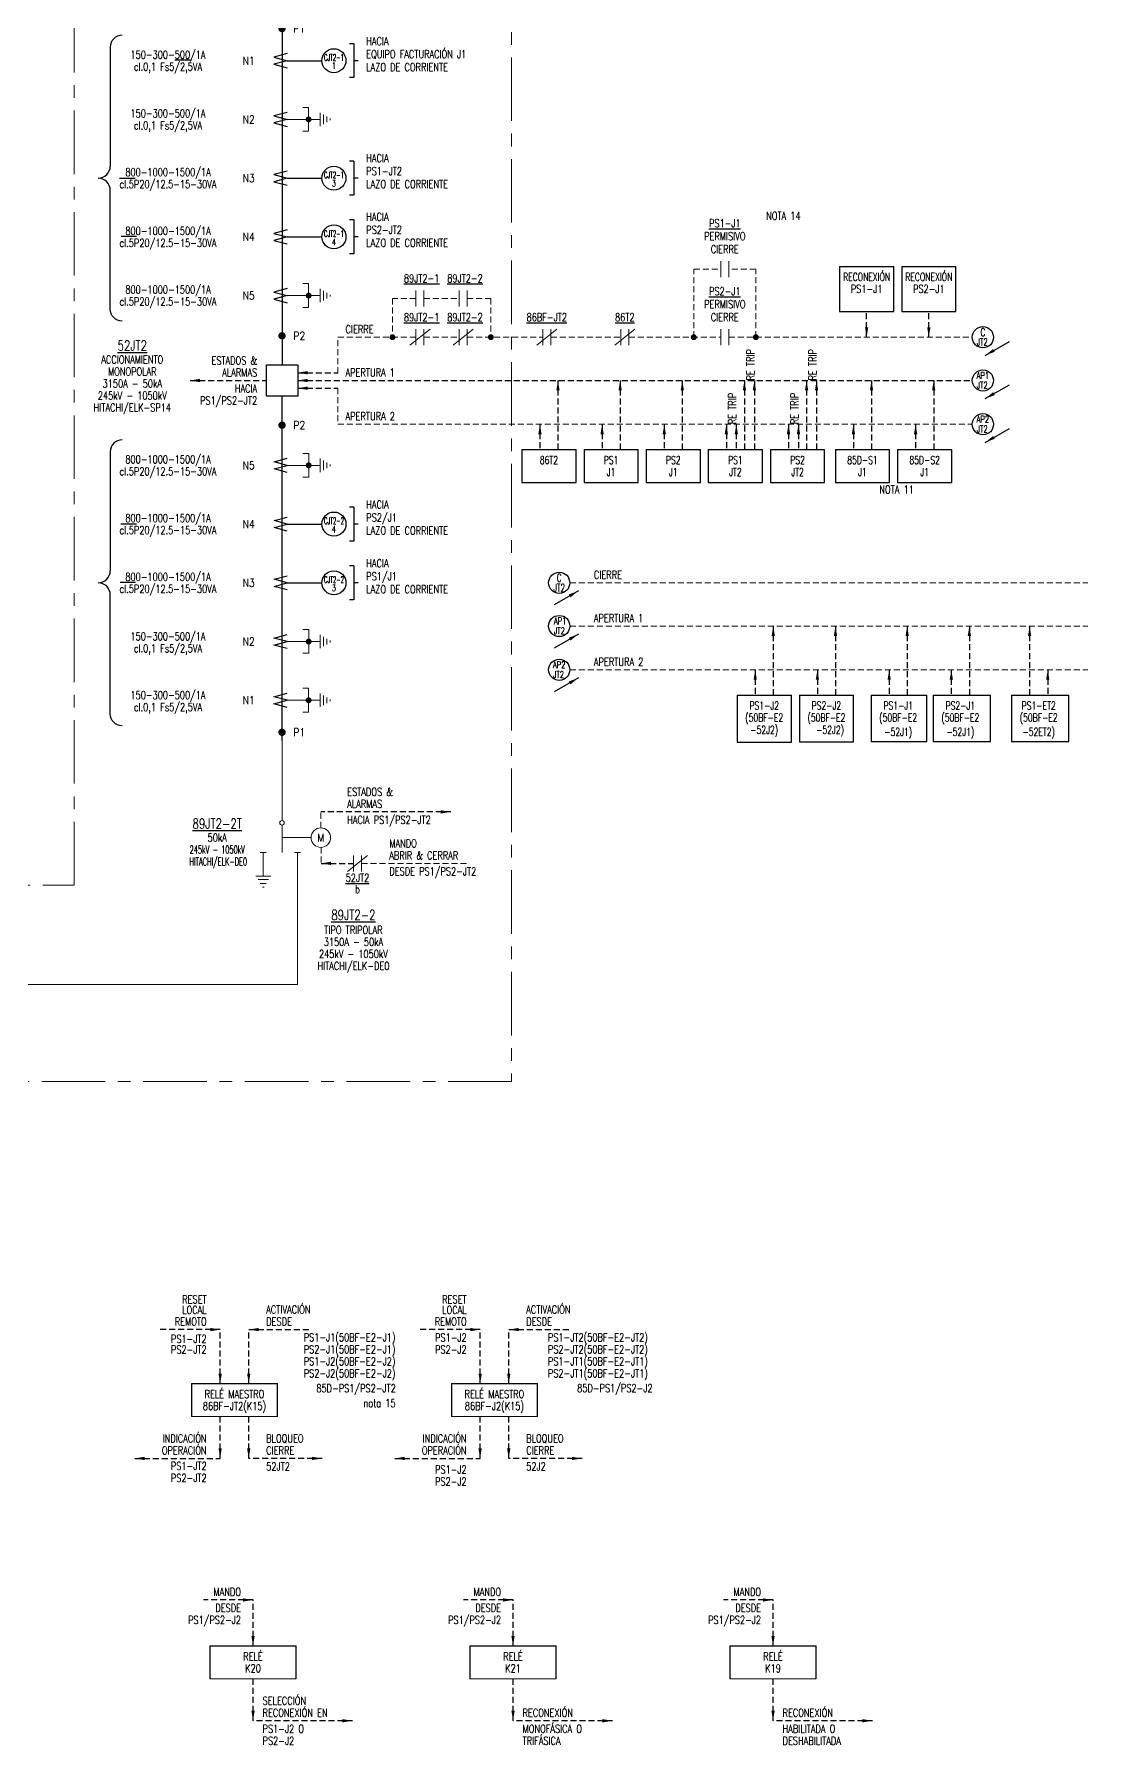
# Model space of a CAD drawing. Header units: millimetres. Extents: x 230619 to 232110, y 95653 to 96751.
# Drawn here: x 231558.4 to 231821.8, y 96027.9 to 96455.5 of the extents above; entities that cross this region are included whole.
import ezdxf
from ezdxf.enums import TextEntityAlignment as Align

# ---------------------------------------------------------------- set-up
doc = ezdxf.new("R2010")
doc.units = ezdxf.units.MM
doc.linetypes.add('CENTER', pattern=[50.8, 31.75, -6.35, 6.35, -6.35])
doc.linetypes.add('DASHED', pattern=[0.75, 0.5, -0.25])
for name, color, linetype in [('02TEXTOS', 2, 'Continuous'), ('2', 2, 'Continuous'), ('4', 4, 'Continuous'), ('ADICION D6 y D7', 7, 'Continuous')]:
    doc.layers.add(name, color=color, linetype=linetype)
for name, color, linetype, lineweight in [('BARRAS', 3, 'Continuous', 30), ('E-DIAG-1', 3, 'Continuous', 20), ('EL-Nivel-220kV', 30, 'Continuous', 20), ('EL-Simbolos', 6, 'Continuous', 20), ('Instalaciones 220 kV', 3, 'Continuous', 20), ('Símbolos', 6, 'Continuous', 20)]:
    doc.layers.add(name, color=color, linetype=linetype, lineweight=lineweight)
doc.styles.add('COLBUN2', font='romans.shx', dxfattribs={"width": 0.85})
doc.styles.add('ROMANS', font='romans', dxfattribs={"width": 0.85})
doc.styles.get("Standard").update_dxf_attribs({"font": 'arial.ttf'})
doc.styles.add('TRANSELEC', font='romans.shx', dxfattribs={"width": 0.85})
doc.dimstyles.new('ISO-25', dxfattribs={"dimtxt": 2.5, "dimasz": 2.5, "dimexe": 1.25, "dimexo": 0.625, "dimtad": 1, "dimtxsty": 'Standard', "dimcen": 2.5, "dimadec": 0, "dimazin": 0, "dimtfac": 1, "dimtmove": 0, "dimatfit": 3, "dimfxl": 1, "dimarcsym": 0})

# ---------------------------------------------------------------- blocks, each defined once
blk = doc.blocks.new('52TM')
at = {"layer": 'EL-Nivel-220kV', "linetype": 'ByBlock', "lineweight": -2, "ltscale": 10}
for p, q in [((-0.01, 85.02), (0, -1.1)), ((-0.01, -95.02), (0, -8.9))]:
    blk.add_line(p, q, dxfattribs=at)
at = {"layer": 'EL-Simbolos', "linetype": 'ByBlock', "lineweight": -2, "ltscale": 10}
blk.add_lwpolyline([(-3.9, -8.9), (-3.9, -1.1), (0, -1.1), (3.9, -1.1), (3.9, -8.9)], close=True, dxfattribs=at)
at = {"layer": 'Símbolos', "linetype": 'ByBlock', "lineweight": -2, "ltscale": 10}
for p, q in [((1.28, 76.72), (-2.02, 75.83)), ((-2.02, 75.83), (1.28, 74.95)), ((1.28, 74.95), (-2.02, 74.07)), ((-2.02, 74.07), (1.28, 73.18)), ((1.28, 62.03), (-2.02, 61.15)), ((-2.02, 61.15), (1.28, 60.27)), ((1.28, 60.27), (-2.02, 59.38)), ((-2.02, 59.38), (1.28, 58.5)), ((1.28, 47.35), (-2.02, 46.46)), ((-2.02, 46.46), (1.28, 45.58)), ((1.28, 45.58), (-2.02, 44.7)), ((-2.02, 44.7), (1.28, 43.82)), ((1.28, 32.66), (-2.02, 31.78)), ((-2.02, 31.78), (1.28, 30.9)), ((1.28, 30.9), (-2.02, 30.01)), ((-2.02, 30.01), (1.28, 29.13)), ((1.28, 17.98), (-2.02, 17.1)), ((-2.02, 17.1), (1.28, 16.21)), ((1.28, 16.21), (-2.02, 15.33)), ((-2.02, 15.33), (1.28, 14.45)), ((-2.01, -25.33), (1.29, -24.45)), ((1.29, -26.21), (-2.01, -25.33)), ((-2.01, -27.1), (1.29, -26.21)), ((1.29, -27.98), (-2.01, -27.1)), ((-2.01, -40.01), (1.29, -39.13)), ((1.29, -40.9), (-2.01, -40.01)), ((-2.01, -41.78), (1.29, -40.9)), ((1.29, -42.66), (-2.01, -41.78)), ((-2.01, -54.7), (1.29, -53.81)), ((1.29, -55.58), (-2.01, -54.7)), ((-2.01, -56.46), (1.29, -55.58)), ((1.29, -57.35), (-2.01, -56.46)), ((-2.02, -69.38), (1.28, -68.5)), ((1.28, -70.27), (-2.02, -69.38)), ((-2.02, -71.15), (1.28, -70.27)), ((1.28, -72.03), (-2.02, -71.15)), ((-2.02, -84.07), (1.28, -83.18)), ((1.28, -84.95), (-2.02, -84.07)), ((-2.02, -85.83), (1.28, -84.95)), ((1.28, -86.72), (-2.02, -85.83))]:
    blk.add_line(p, q, dxfattribs=at)
at = {"layer": 'Símbolos', "const_width": 0.94}
for points in [[(-0.46, 82.99, 1), (0.44, 82.99, 1)], [(-0.46, 6.17, 1), (0.44, 6.17, 1)], [(-0.46, -16.17, 1), (0.44, -16.17, 1)], [(-0.46, -92.95, 1), (0.44, -92.95, 1)]]:
    blk.add_lwpolyline(points, format="xyb", close=True, dxfattribs=at)
at = {"layer": '02TEXTOS', "style": 'ROMANS', "width": 0.85}
for s, p in [('P1', (4.31, 82.99)), ('P2', (4.32, 6.17)), ('P2', (4.32, -16.17)), ('P1', (4.31, -92.95))]:
    blk.add_text(s, height=2, dxfattribs=at).set_placement(p, align=Align.MIDDLE_CENTER)
blk = doc.blocks.new('TIERRA')
at = {"layer": 'EL-Simbolos', "color": 6}
for p, q in [((-10.72, -0.22), (-10.72, 0.22)), ((-9.88, -0.7), (-9.88, 0.7)), ((-9.05, -1.19), (-9.05, 1.19)), ((-8.21, 0), (-8.21, 1.67)), ((-8.21, 0), (-8.21, -1.67)), ((-5.58, 0), (-8.21, 0)), ((-5.36, 2.93), (-3.89, 2.93)), ((-5.36, 0.22), (-5.36, 2.93)), ((-5.14, 0), (0, 0)), ((-5.36, -3), (-5.36, -0.22)), ((-5.36, -3), (-3.89, -3))]:
    blk.add_line(p, q, dxfattribs=at)
at = {"layer": 'EL-Simbolos', "color": 6, "const_width": 0.752}
blk.add_lwpolyline([(-5.72, 0, -1), (-5, 0, -1)], format="xyb", close=True, dxfattribs=at)
blk = doc.blocks.new('*U37')
at = {"color": 0, "linetype": 'ByBlock', "ltscale": 5}
for points in [[(0, 8.65), (0, 15.5)], [(-3.95, 8.65), (-5.44, 8.65)], [(-4.7, 8.65), (-4.7, 7.15)], [(-4.7, 4.59), (-4.7, 7.15), (-4.7, 8.65)], [(0, 12.38), (7.26, 12.38)], [(4.59, 8.65), (3.1, 8.65)], [(-4.7, 7.15), (-4.7, 2.77)], [(-4.7, 2.77), (-6.51, 2.77)], [(-3.42, 1.92), (-5.98, 1.92)], [(-3.95, 0.96), (-5.44, 0.96)], [(-4.48, 0), (-4.91, 0)], [(-4.7, 2.77), (-2.78, 2.77)]]:
    blk.add_lwpolyline(points, dxfattribs=at)
for centre, radius in [((0, 16.08), 0.574), ((9.7, 12.38), 2.44)]:
    blk.add_circle(centre, radius, dxfattribs=at)
at = {"layer": '02TEXTOS', "lineweight": 60, "style": 'COLBUN2', "width": 0.85}
blk.add_text('M', height=1.95, dxfattribs=at).set_placement((9.7, 12.38), align=Align.MIDDLE_CENTER)

msp = doc.modelspace()

# ---------------------------------------------------------------- linework, layer by layer
at = {"layer": '02TEXTOS'}
for points in [[(231580.41, 96455.3, 0.414214), (231577.41, 96452.3), (231577.41, 96422.55)], [(231580.41, 96383.81, -0.414214), (231577.41, 96386.81), (231577.41, 96416.55)], [(231580.41, 96354.14, 0.414214), (231577.41, 96351.14), (231577.41, 96321.39)], [(231580.41, 96282.64, -0.414214), (231577.41, 96285.64), (231577.41, 96315.39)]]:
    msp.add_lwpolyline(points, format="xyb", dxfattribs=at)
for centre, radius in [((231633.32, 96448.92), 3), ((231633.32, 96419.55), 3), ((231633.33, 96404.87), 3), ((231795.55, 96379.79), 2.65), ((231795.55, 96368.97), 2.65), ((231795.55, 96358.04), 2.65), ((231795.55, 96358.04), 2.65), ((231633.33, 96333.08), 3), ((231633.33, 96318.39), 3), ((231689.64, 96318.39), 2.65), ((231689.64, 96307.58), 2.65), ((231689.64, 96296.64), 2.65)]:
    msp.add_circle(centre, radius, dxfattribs=at)
for centre, start, end in [((231574.41, 96422.55), 270, 0), ((231574.41, 96416.55), 0, 90), ((231574.41, 96321.39), 270, 0), ((231574.41, 96315.39), 0, 90)]:
    msp.add_arc(centre, 3, start, end, dxfattribs=at)
at = {"layer": '2'}
for p, q in [((231638.32, 96453.16), (231637.24, 96453.16)), ((231638.32, 96453.16), (231638.32, 96444.69)), ((231639.4, 96448.92), (231638.32, 96448.92)), ((231638.32, 96444.69), (231637.24, 96444.69)), ((231638.32, 96423.79), (231637.24, 96423.79)), ((231638.32, 96423.79), (231638.32, 96415.32)), ((231639.4, 96419.55), (231638.32, 96419.55)), ((231638.32, 96415.32), (231637.24, 96415.32)), ((231638.33, 96409.1), (231637.25, 96409.1)), ((231638.33, 96409.1), (231638.33, 96400.64)), ((231639.41, 96404.87), (231638.33, 96404.87)), ((231638.33, 96400.64), (231637.25, 96400.64)), ((231638.33, 96337.31), (231637.25, 96337.31)), ((231638.33, 96337.31), (231638.33, 96328.84)), ((231639.41, 96333.08), (231638.33, 96333.08)), ((231638.33, 96328.84), (231637.25, 96328.84)), ((231638.33, 96322.63), (231637.25, 96322.63)), ((231638.33, 96322.63), (231638.33, 96314.16)), ((231639.41, 96318.39), (231638.33, 96318.39)), ((231638.33, 96314.16), (231637.25, 96314.16))]:
    msp.add_line(p, q, dxfattribs=at)
at = {"layer": 'ADICION D6 y D7'}
for p, q in [((231593.56, 96449.11), (231597.44, 96449.11)), ((231579.74, 96419.52), (231583.63, 96419.52)), ((231580.12, 96405.07), (231584, 96405.07)), ((231580.05, 96333.11), (231583.94, 96333.11)), ((231579.86, 96318.53), (231583.74, 96318.53))]:
    msp.add_line(p, q, dxfattribs=at)
at = {"layer": 'BARRAS'}
for points in [[(231621.64, 96448.92), (231630.32, 96448.92)], [(231621.64, 96419.55), (231630.32, 96419.55)], [(231621.64, 96404.87), (231630.32, 96404.87)], [(231621.65, 96333.08), (231630.33, 96333.08)], [(231621.65, 96318.39), (231630.33, 96318.39)]]:
    msp.add_lwpolyline(points, dxfattribs=at)
at = {"layer": 'E-DIAG-1', "linetype": 'DASHED', "ltscale": 3}
msp.add_line((231655.83, 96389.51), (231664.67, 96389.51), dxfattribs=at)
at = {"layer": 'E-DIAG-1', "ltscale": 3}
for p, q in [((231652.33, 96377.79), (231657.34, 96381.79)), ((231663.17, 96377.79), (231668.17, 96381.79)), ((231684.02, 96377.79), (231689.03, 96381.79)), ((231703.53, 96377.79), (231708.53, 96381.79))]:
    msp.add_line(p, q, dxfattribs=at)
at = {"layer": 'E-DIAG-1', "linetype": 'Continuous', "ltscale": 3}
msp.add_line((231636.71, 96246.25), (231641.72, 96250.25), dxfattribs=at)
at = {"layer": 'E-DIAG-1', "linetype": 'DASHED', "ltscale": 3}
for points in [[(231723.27, 96379.79), (231723.27, 96396.79), (231730.03, 96396.79)], [(231738.79, 96379.79), (231738.79, 96396.79), (231732.03, 96396.79)], [(231653.83, 96389.51), (231647.95, 96389.51), (231647.95, 96379.79)], [(231666.67, 96389.51), (231672.55, 96389.51), (231672.55, 96379.79)], [(231634.3, 96370.79), (231634.3, 96379.79), (231653.83, 96379.79)], [(231655.83, 96379.79), (231664.67, 96379.79)], [(231666.67, 96379.79), (231685.53, 96379.79)], [(231687.53, 96379.79), (231705.03, 96379.79)], [(231707.03, 96379.79), (231730.03, 96379.79)], [(231732.03, 96379.79), (231792.9, 96379.79)], [(231634.3, 96367.04), (231634.3, 96358.04), (231792.9, 96358.04)], [(231692.3, 96318.39), (231821.77, 96318.39)], [(231692.3, 96307.58), (231821.77, 96307.58)], [(231692.3, 96296.64), (231821.77, 96296.64)], [(231630.05, 96257.12), (231630.05, 96261.12)], [(231630.11, 96252.25), (231630.11, 96248.25)], [(231640.21, 96248.25), (231667.05, 96248.25)]]:
    msp.add_lwpolyline(points, dxfattribs=at)
at = {"layer": 'E-DIAG-1', "ltscale": 3}
for points in [[(231730.03, 96398.79), (231730.03, 96394.79)], [(231732.03, 96398.79), (231732.03, 96394.79)], [(231653.83, 96391.51), (231653.83, 96387.51)], [(231655.83, 96391.51), (231655.83, 96387.51)], [(231664.67, 96391.51), (231664.67, 96387.51)], [(231666.67, 96391.51), (231666.67, 96387.51)], [(231653.83, 96381.79), (231653.83, 96377.79)], [(231655.83, 96381.79), (231655.83, 96377.79)], [(231664.67, 96381.79), (231664.67, 96377.79)], [(231666.67, 96381.79), (231666.67, 96377.79)], [(231685.53, 96381.79), (231685.53, 96377.79)], [(231687.53, 96381.79), (231687.53, 96377.79)], [(231705.03, 96381.79), (231705.03, 96377.79)], [(231707.03, 96381.79), (231707.03, 96377.79)], [(231730.03, 96381.79), (231730.03, 96377.79)], [(231732.03, 96381.79), (231732.03, 96377.79)]]:
    msp.add_lwpolyline(points, dxfattribs=at)
at = {"layer": 'E-DIAG-1', "linetype": 'Continuous', "ltscale": 3}
for points in [[(231638.21, 96250.25), (231638.21, 96246.25)], [(231640.21, 96250.25), (231640.21, 96246.25)]]:
    msp.add_lwpolyline(points, dxfattribs=at)
at = {"layer": 'EL-Nivel-220kV'}
for points in [[(231620.35, 96258.95), (231620.35, 96278.95)], [(231624.19, 96250.95), (231624.19, 96217.95), (231329.19, 96217.95), (231329.19, 96250.95)]]:
    msp.add_lwpolyline(points, dxfattribs=at)
at = {"layer": 'EL-Simbolos', "color": 6, "const_width": 0.752}
for points in [[(231648.31, 96379.79, -1), (231647.59, 96379.79, -1)], [(231672.91, 96379.79, -1), (231672.19, 96379.79, -1)], [(231723.63, 96379.79, -1), (231722.91, 96379.79, -1)], [(231739.15, 96379.79, -1), (231738.43, 96379.79, -1)]]:
    msp.add_lwpolyline(points, format="xyb", close=True, dxfattribs=at)
at = {"layer": 'Instalaciones 220 kV', "linetype": 'CENTER', "ltscale": 0.5}
for points in [[(231251.61, 96651.96), (231251.61, 96544.27), (231382.75, 96544.27), (231382.75, 96242.78), (231568.43, 96242.78), (231568.43, 96544.27), (231708.53, 96544.27)], [(231708.53, 96500.53), (231677.75, 96500.53), (231677.75, 96193.68), (231541.61, 96193.68), (231541.61, 96085.99)]]:
    msp.add_lwpolyline(points, dxfattribs=at)
at = {"layer": 'Símbolos'}
for p, q in [((231619.23, 96110), (231597.69, 96110)), ((231684.22, 96110), (231662.68, 96110)), ((231623.88, 96044.41), (231602.33, 96044.41)), ((231688.87, 96044.41), (231667.33, 96044.41)), ((231753.86, 96044.41), (231732.32, 96044.41))]:
    msp.add_line(p, q, dxfattribs=at)
at = {"layer": 'Símbolos', "lineweight": -3}
for points in [[(231759.72, 96397.45), (231759.72, 96386.26), (231773.26, 96386.26), (231773.26, 96397.45)], [(231759.72, 96397.45), (231773.26, 96397.45)], [(231775.26, 96397.45), (231775.26, 96386.26), (231788.8, 96386.26), (231788.8, 96397.45)], [(231775.26, 96397.45), (231788.8, 96397.45)], [(231759.72, 96386.26), (231773.26, 96386.26)], [(231775.26, 96386.26), (231788.8, 96386.26)], [(231680.3, 96351.68), (231680.3, 96343.49), (231693.84, 96343.49), (231693.84, 96351.68)], [(231680.3, 96351.68), (231693.84, 96351.68)], [(231695.84, 96351.68), (231695.84, 96343.49), (231709.38, 96343.49), (231709.38, 96351.68)], [(231695.84, 96351.68), (231709.38, 96351.68)], [(231711.38, 96351.68), (231711.38, 96343.49), (231724.93, 96343.49), (231724.93, 96351.68)], [(231711.38, 96351.68), (231724.93, 96351.68)], [(231726.91, 96351.68), (231726.91, 96343.49), (231740.45, 96343.49), (231740.45, 96351.68)], [(231726.91, 96351.68), (231740.45, 96351.68)], [(231742.45, 96351.68), (231742.45, 96343.49), (231755.99, 96343.49), (231755.99, 96351.68)], [(231742.45, 96351.68), (231755.99, 96351.68)], [(231758.68, 96351.68), (231758.68, 96343.49), (231772.22, 96343.49), (231772.22, 96351.68)], [(231758.68, 96351.68), (231772.22, 96351.68)], [(231774.22, 96351.68), (231774.22, 96343.49), (231787.76, 96343.49), (231787.76, 96351.68)], [(231774.22, 96351.68), (231787.76, 96351.68)], [(231734.13, 96290.29), (231747.67, 96290.29)], [(231734.13, 96290.29), (231734.13, 96278.57), (231747.67, 96278.57), (231747.67, 96290.29)], [(231749.67, 96290.29), (231763.21, 96290.29)], [(231749.67, 96290.29), (231749.67, 96278.66), (231763.21, 96278.66), (231763.21, 96290.29)], [(231767.6, 96290.29), (231767.6, 96278.72), (231781.54, 96278.72), (231781.54, 96290.29)], [(231767.6, 96290.29), (231781.54, 96290.29)], [(231783.15, 96290.29), (231797.46, 96290.29)], [(231783.15, 96290.29), (231783.15, 96278.72), (231797.46, 96278.72), (231797.46, 96290.29)], [(231802.73, 96290.29), (231817.05, 96290.29)], [(231802.73, 96290.29), (231802.73, 96278.72), (231817.05, 96278.72), (231817.05, 96290.29)], [(231597.69, 96118.19), (231597.69, 96110)], [(231597.69, 96118.19), (231619.23, 96118.19)], [(231619.23, 96110), (231619.23, 96118.19)], [(231662.68, 96118.19), (231662.68, 96110)], [(231662.68, 96118.19), (231684.22, 96118.19)], [(231684.22, 96110), (231684.22, 96118.19)], [(231602.33, 96052.6), (231602.33, 96044.41)], [(231602.33, 96052.6), (231623.88, 96052.6)], [(231623.88, 96044.41), (231623.88, 96052.6)], [(231667.33, 96052.6), (231667.33, 96044.41)], [(231667.33, 96052.6), (231688.87, 96052.6)], [(231688.87, 96044.41), (231688.87, 96052.6)], [(231732.32, 96052.6), (231732.32, 96044.41)], [(231732.32, 96052.6), (231753.86, 96052.6)], [(231753.86, 96044.41), (231753.86, 96052.6)]]:
    msp.add_lwpolyline(points, dxfattribs=at)

# ---------------------------------------------------------------- block references
at = {"rotation": 180}
for p in [(231621.64, 96434.24), (231621.64, 96390.19), (231621.65, 96347.76), (231621.65, 96303.71), (231621.64, 96289.02)]:
    msp.add_blockref('TIERRA', p, dxfattribs=at)
at = {"layer": '4', "color": 6}
msp.add_blockref('52TM', (231620.36, 96373.97), dxfattribs=at)
at = {"layer": 'Símbolos'}
msp.add_blockref('*U37', (231620.35, 96242.3), dxfattribs=at)

# ---------------------------------------------------------------- texts
at = {"layer": '02TEXTOS'}
for s, height, style, width, p in [('150-300-500/1A', 2, 'COLBUN2', 0.75, (231591.85, 96450.42)), ('cl.0,1 Fs5/2,5VA', 2, 'COLBUN2', 0.75, (231591.85, 96447.42)), ('N1', 2, 'COLBUN2', 0.85, (231612, 96448.92)), ('CJT2-1', 1.6, 'TRANSELEC', 0.5, (231633.32, 96449.72)), ('1', 1.6, 'TRANSELEC', 0.7, (231633.32, 96447.65)), ('150-300-500/1A', 2, 'COLBUN2', 0.75, (231591.85, 96435.74)), ('cl.0,1 Fs5/2,5VA', 2, 'COLBUN2', 0.75, (231591.85, 96432.74)), ('N2', 2, 'COLBUN2', 0.85, (231612, 96434.24)), ('800-1000-1500/1A', 2, 'COLBUN2', 0.75, (231591.85, 96421.05)), ('CJT2-1', 1.6, 'TRANSELEC', 0.5, (231633.32, 96420.35)), ('cl.5P20/12.5-15-30VA', 2, 'COLBUN2', 0.75, (231591.85, 96418.05)), ('N3', 2, 'COLBUN2', 0.85, (231612, 96419.55)), ('3', 1.6, 'TRANSELEC', 0.7, (231633.32, 96418.28)), ('%%UPS1-J1', 2, 'TRANSELEC', 0.75, (231731.03, 96408.28)), ('cl.5P20/12.5-15-30VA', 2, 'COLBUN2', 0.75, (231591.85, 96403.37)), ('800-1000-1500/1A', 2, 'COLBUN2', 0.75, (231591.85, 96406.37)), ('N4', 2, 'COLBUN2', 0.85, (231612, 96404.87)), ('CJT2-1', 1.6, 'TRANSELEC', 0.5, (231633.33, 96405.67)), ('4', 1.6, 'TRANSELEC', 0.7, (231633.33, 96403.59)), ('PERMISIVO', 2, 'TRANSELEC', 0.75, (231731.03, 96405.04)), ('CIERRE', 2, 'TRANSELEC', 0.75, (231731.03, 96401.79)), ('%%U89JT2-1', 2, 'TRANSELEC', 0.75, (231655.25, 96394.51)), ('%%U89JT2-2', 2, 'TRANSELEC', 0.75, (231666.09, 96394.51)), ('RECONEXIÓN', 2, 'ROMANS', 0.7, (231766.49, 96394.86)), ('RECONEXIÓN', 2, 'ROMANS', 0.7, (231782.03, 96394.86)), ('800-1000-1500/1A', 2, 'COLBUN2', 0.75, (231591.85, 96391.69)), ('N5', 2, 'COLBUN2', 0.85, (231612, 96390.19)), ('%%UPS2-J1', 2, 'TRANSELEC', 0.75, (231731.03, 96391.28)), ('PS1-J1', 2, 'ROMANS', 0.75, (231766.49, 96391.86)), ('PS2-J1', 2, 'ROMANS', 0.75, (231782.03, 96391.86)), ('cl.5P20/12.5-15-30VA', 2, 'COLBUN2', 0.75, (231591.85, 96388.69)), ('PERMISIVO', 2, 'TRANSELEC', 0.75, (231731.03, 96388.04)), ('%%U89JT2-1', 2, 'TRANSELEC', 0.75, (231655.25, 96384.79)), ('%%U89JT2-2', 2, 'TRANSELEC', 0.75, (231666.09, 96384.79)), ('%%U86BF-JT2', 2, 'TRANSELEC', 0.75, (231686.53, 96384.79)), ('%%U86T2', 2, 'TRANSELEC', 0.75, (231706.03, 96384.79)), ('CIERRE', 2, 'TRANSELEC', 0.75, (231731.03, 96384.79)), ('%%U52JT2', 2.5, 'COLBUN2', 0.75, (231582.92, 96377.69)), ('JT2', 1.7, 'ROMANS', 0.65, (231795.38, 96378.6)), ('C', 2, 'ROMANS', 0.65, (231795.55, 96381.04)), ('ACCIONAMIENTO', 2, 'COLBUN2', 0.75, (231582.92, 96374.19)), ('MONOPOLAR', 2, 'COLBUN2', 0.75, (231582.92, 96371.19)), ('AP1', 1.7, 'ROMANS', 0.65, (231795.55, 96370.22)), ('245kV - 1050kV', 2, 'COLBUN2', 0.75, (231582.92, 96365.19)), ('3150A - 50kA', 2, 'COLBUN2', 0.75, (231582.92, 96368.19)), ('JT2', 1.7, 'ROMANS', 0.65, (231795.38, 96367.79)), ('HITACHI/ELK-SP14', 2, 'COLBUN2', 0.75, (231582.92, 96362.19)), ('AP2', 1.7, 'ROMANS', 0.65, (231795.55, 96359.29)), ('JT2', 1.7, 'ROMANS', 0.65, (231795.38, 96356.85)), ('800-1000-1500/1A', 2, 'COLBUN2', 0.75, (231591.85, 96349.26)), ('N5', 2, 'COLBUN2', 0.85, (231612, 96347.76)), ('86T2', 2, 'ROMANS', 0.7, (231687.07, 96349.09)), ('PS1', 2, 'ROMANS', 0.7, (231702.61, 96349.09)), ('PS2', 2, 'ROMANS', 0.7, (231718.16, 96349.09)), ('PS1', 2, 'ROMANS', 0.7, (231733.68, 96349.09)), ('PS2', 2, 'ROMANS', 0.7, (231749.22, 96349.09)), ('85D-S1', 2, 'ROMANS', 0.7, (231765.45, 96349.09)), ('85D-S2', 2, 'ROMANS', 0.7, (231780.99, 96349.09)), ('cl.5P20/12.5-15-30VA', 2, 'COLBUN2', 0.75, (231591.85, 96346.26)), ('J1', 2, 'ROMANS', 0.7, (231702.61, 96346.09)), ('J1', 2, 'ROMANS', 0.7, (231718.16, 96346.09)), ('JT2', 2, 'ROMANS', 0.7, (231733.68, 96346.09)), ('JT2', 2, 'ROMANS', 0.7, (231749.22, 96346.09)), ('J1', 2, 'ROMANS', 0.7, (231765.45, 96346.09)), ('J1', 2, 'ROMANS', 0.7, (231780.99, 96346.09)), ('800-1000-1500/1A', 2, 'COLBUN2', 0.75, (231591.85, 96334.58)), ('cl.5P20/12.5-15-30VA', 2, 'COLBUN2', 0.75, (231591.85, 96331.58)), ('N4', 2, 'COLBUN2', 0.85, (231612, 96333.08)), ('CJT2-2', 1.6, 'TRANSELEC', 0.5, (231633.33, 96333.88)), ('4', 1.6, 'TRANSELEC', 0.7, (231633.33, 96331.8)), ('cl.5P20/12.5-15-30VA', 2, 'COLBUN2', 0.75, (231591.85, 96316.89)), ('800-1000-1500/1A', 2, 'COLBUN2', 0.75, (231591.85, 96319.89)), ('N3', 2, 'COLBUN2', 0.85, (231612, 96318.39)), ('CJT2-2', 1.6, 'TRANSELEC', 0.5, (231633.33, 96319.19)), ('C', 2, 'ROMANS', 0.65, (231689.64, 96319.64)), ('3', 1.6, 'TRANSELEC', 0.7, (231633.33, 96317.12)), ('JT2', 2, 'ROMANS', 0.65, (231689.64, 96317.14)), ('AP1', 1.7, 'ROMANS', 0.65, (231689.86, 96308.83)), ('150-300-500/1A', 2, 'COLBUN2', 0.75, (231591.85, 96305.01)), ('JT2', 1.7, 'ROMANS', 0.65, (231689.69, 96306.4)), ('cl.0,1 Fs5/2,5VA', 2, 'COLBUN2', 0.75, (231591.85, 96302.01)), ('N2', 2, 'COLBUN2', 0.85, (231612.01, 96303.71)), ('AP2', 1.7, 'ROMANS', 0.65, (231689.64, 96297.89)), ('JT2', 1.7, 'ROMANS', 0.65, (231689.47, 96295.46)), ('150-300-500/1A', 2, 'COLBUN2', 0.75, (231591.85, 96290.33)), ('cl.0,1 Fs5/2,5VA', 2, 'COLBUN2', 0.75, (231591.85, 96287.33)), ('N1', 2, 'COLBUN2', 0.85, (231612.01, 96289.02)), ('PS1-J2', 2, 'ROMANS', 0.7, (231740.9, 96287.69)), ('PS2-J2', 2, 'ROMANS', 0.7, (231756.44, 96287.69)), ('PS1-J1', 2, 'ROMANS', 0.7, (231774.38, 96287.69)), ('PS2-J1', 2, 'ROMANS', 0.7, (231789.92, 96287.69)), ('PS1-ET2', 2, 'ROMANS', 0.7, (231809.5, 96287.69)), ('(50BF-E2', 2, 'ROMANS', 0.7, (231740.9, 96284.69)), ('(50BF-E2', 2, 'ROMANS', 0.7, (231756.44, 96284.69)), ('(50BF-E2', 2, 'ROMANS', 0.7, (231774.38, 96284.69)), ('(50BF-E2', 2, 'ROMANS', 0.7, (231789.92, 96284.69)), ('(50BF-E2', 2, 'ROMANS', 0.7, (231809.5, 96284.69)), ('-52J2)', 2, 'ROMANS', 0.7, (231740.9, 96281.64)), ('-52J2)', 2, 'ROMANS', 0.7, (231757.35, 96281.64)), ('-52J1)', 2, 'ROMANS', 0.7, (231774.38, 96281.11)), ('-52J1)', 2, 'ROMANS', 0.7, (231789.92, 96281.11)), ('-52ET2)', 2, 'ROMANS', 0.7, (231809.5, 96281.11)), ('%%U89JT2-2T', 2.5, 'COLBUN2', 0.75, (231604.15, 96258.18)), ('50kA', 2, 'COLBUN2', 0.75, (231604.16, 96254.68)), ('245kV - 1050kV', 2, 'TRANSELEC', 0.6, (231604.16, 96251.68)), ('%%U52JT2', 2, 'TRANSELEC', 0.75, (231639.21, 96244.65)), ('b', 2, 'TRANSELEC', 0.75, (231639.21, 96241.77)), ('RELÉ MAESTRO', 2, 'ROMANS', 0.75, (231608.46, 96115.59)), ('RELÉ MAESTRO', 2, 'ROMANS', 0.75, (231673.45, 96115.59)), ('86BF-JT2(K15)', 2, 'ROMANS', 0.75, (231608.46, 96112.59)), ('86BF-J2(K15)', 2, 'ROMANS', 0.75, (231673.45, 96112.59)), ('RELÉ', 2, 'ROMANS', 0.75, (231613.1, 96050)), ('RELÉ', 2, 'ROMANS', 0.75, (231678.1, 96050)), ('RELÉ', 2, 'ROMANS', 0.75, (231743.09, 96050)), ('K20', 2, 'ROMANS', 0.75, (231613.1, 96047)), ('K21', 2, 'ROMANS', 0.75, (231678.1, 96047)), ('K19', 2, 'ROMANS', 0.75, (231743.09, 96047))]:
    msp.add_text(s, height=height, dxfattribs=dict(at, style=style, width=width)).set_placement(p, align=Align.MIDDLE_CENTER)
at = {"layer": '02TEXTOS', "style": 'TRANSELEC', "width": 0.75}
for s, p in [('HACIA', (231641.4, 96453.8)), ('EQUIPO FACTURACIÓN J1', (231641.4, 96450.55)), ('LAZO DE CORRIENTE', (231641.4, 96447.3)), ('HACIA', (231641.41, 96424.56)), ('PS1-JT2', (231641.41, 96421.31)), ('LAZO DE CORRIENTE', (231641.41, 96418.06)), ('HACIA', (231641.41, 96409.88)), ('PS2-JT2', (231641.41, 96406.63)), ('LAZO DE CORRIENTE', (231641.41, 96403.38)), ('CIERRE', (231636.23, 96381.79)), ('APERTURA 1', (231636.23, 96370.97)), ('APERTURA 2', (231636.23, 96360.04)), ('HACIA', (231641.41, 96337.95)), ('PS2/J1', (231641.41, 96334.7)), ('LAZO DE CORRIENTE', (231641.41, 96331.45)), ('HACIA', (231641.41, 96323.27)), ('PS1/J1', (231641.41, 96320.02)), ('CIERRE', (231698.32, 96320.39)), ('LAZO DE CORRIENTE', (231641.41, 96316.77)), ('APERTURA 1', (231698.32, 96309.58)), ('APERTURA 2', (231698.32, 96298.64)), ('ESTADOS &', (231636.64, 96266.12)), ('ALARMAS', (231636.64, 96263.12)), ('HACIA PS1/PS2-JT2', (231636.64, 96259.12)), ('MANDO', (231647.17, 96253.25)), ('ABRIR & CERRAR', (231647.17, 96250.25)), ('DESDE PS1/PS2-JT2', (231647.17, 96246.25)), ('ACTIVACIÓN', (231616.4, 96136.7)), ('DESDE', (231616.4, 96133.7)), ('ACTIVACIÓN', (231681.4, 96136.7)), ('DESDE', (231681.4, 96133.7)), ('BLOQUEO', (231616.4, 96104.49)), ('BLOQUEO', (231681.4, 96104.49)), ('CIERRE', (231616.4, 96101.49)), ('CIERRE', (231681.4, 96101.49)), ('52JT2', (231616.4, 96097.49)), ('52J2', (231681.4, 96097.49)), ('SELECCIÓN', (231615.49, 96038.9)), ('RECONEXIÓN EN', (231615.49, 96035.9)), ('RECONEXIÓN', (231680.48, 96035.9)), ('RECONEXIÓN', (231745.48, 96035.9)), ('PS1-J2 O', (231615.49, 96031.9)), ('MONOFÁSICA O', (231680.48, 96031.9)), ('HABILITADA O', (231745.48, 96031.9)), ('PS2-J2', (231615.49, 96028.9)), ('TRIFÁSICA', (231680.48, 96028.9)), ('DESHABILITADA ', (231745.48, 96028.9))]:
    msp.add_text(s, height=2, dxfattribs=at).set_placement(p, align=Align.MIDDLE_LEFT)
for s, p in [('NOTA 14', (231749.97, 96410.13)), ('ESTADOS &', (231614.14, 96373.97)), ('ALARMAS', (231614.14, 96370.97)), ('PS1/PS2-JT2', (231614.14, 96363.97)), ('HACIA', (231614.14, 96366.97)), ('NOTA 11', (231778.28, 96341.71)), ('RESET', (231601.51, 96139.26)), ('RESET', (231666.5, 96139.26)), ('REMOTO', (231601.51, 96133.7)), ('LOCAL', (231601.51, 96136.6)), ('REMOTO', (231666.5, 96133.7)), ('LOCAL', (231666.5, 96136.6)), ('PS1-JT2', (231601.51, 96129.36)), ('PS1-J1(50BF-E2-J1)', (231648.72, 96129.76)), ('PS1-J2', (231666.5, 96129.7)), ('PS1-JT2(50BF-E2-JT2)', (231711.82, 96129.76)), ('PS2-JT2', (231601.51, 96126.7)), ('PS2-J1(50BF-E2-J1)', (231648.72, 96126.76)), ('PS2-J2', (231666.5, 96126.7)), ('PS2-JT2(50BF-E2-JT2)', (231711.82, 96126.76)), ('PS1-J2(50BF-E2-J2)', (231648.72, 96123.76)), ('PS2-J2(50BF-E2-J2)', (231648.72, 96120.76)), ('PS1-JT1(50BF-E2-JT1)', (231711.82, 96123.76)), ('PS2-JT1(50BF-E2-JT1)', (231711.82, 96120.76)), ('85D-PS1/PS2-JT2', (231648.79, 96117.02)), ('85D-PS1/PS2-J2', (231712.97, 96117.06)), ('nota 15', (231648.73, 96113.3)), ('INDICACIÓN', (231601.5, 96104.49)), ('INDICACIÓN', (231666.49, 96104.49)), ('OPERACIÓN', (231601.5, 96101.49)), ('OPERACIÓN', (231666.49, 96101.49)), ('PS1-JT2', (231601.5, 96097.6)), ('PS1-J2', (231666.49, 96096.72)), ('PS2-JT2', (231601.5, 96094.6)), ('PS2-J2', (231666.49, 96093.72)), ('MANDO', (231610.1, 96066.11)), ('MANDO', (231675.1, 96066.11)), ('MANDO', (231740.09, 96066.11)), ('DESDE', (231610.1, 96062.11)), ('DESDE', (231675.1, 96062.11)), ('DESDE', (231740.09, 96062.11)), ('PS1/PS2-J2', (231610.1, 96059.11)), ('PS1/PS2-J2', (231675.1, 96059.11)), ('PS1/PS2-J2', (231740.09, 96059.11))]:
    msp.add_text(s, height=2, dxfattribs=at).set_placement(p, align=Align.MIDDLE_RIGHT)
for p in [(231737.43, 96372.9), (231752.97, 96372.9), (231732.91, 96361.96), (231748.45, 96361.96)]:
    msp.add_text('RE TRIP', height=2, rotation=90, dxfattribs=at).set_placement(p, align=Align.MIDDLE_CENTER)
at = {"layer": '02TEXTOS'}
for s, height, style, width, p in [('HITACHI/ELK-DE0', 2, 'TRANSELEC', 0.6, (231604.42, 96247.68)), ('%%U89JT2-2', 2.5, 'COLBUN2', 0.75, (231638.19, 96234.1)), ('TIPO TRIPOLAR', 2, 'COLBUN2', 0.75, (231638.2, 96230.6)), ('3150A - 50kA', 2, 'COLBUN2', 0.75, (231638.2, 96227.6)), ('245kV - 1050kV', 2, 'COLBUN2', 0.75, (231638.2, 96224.6)), ('HITACHI/ELK-DE0', 2, 'COLBUN2', 0.75, (231638.2, 96221.6))]:
    msp.add_text(s, height=height, dxfattribs=dict(at, style=style, width=width)).set_placement(p, align=Align.CENTER)

# ---------------------------------------------------------------- leaders
for points in [[(231796.16, 96375.25), (231802.17, 96378.74)], [(231796.16, 96364.44), (231802.17, 96367.92)], [(231796.16, 96353.5), (231802.17, 96356.99)], [(231694.43, 96316.38), (231688.42, 96312.89)], [(231694.43, 96305.57), (231688.42, 96302.08)], [(231694.43, 96294.63), (231688.42, 96291.14)]]:
    msp.add_leader(points, dimstyle='ISO-25', override={"dimgap": 0.625, "dimtad": 0}, dxfattribs=at)
at = {"layer": 'E-DIAG-1', "linetype": 'DASHED', "ltscale": 3}
for points, override in [([(231766.49, 96379.79), (231766.49, 96386.26)], {"dimtad": 0}), ([(231782.03, 96379.79), (231782.03, 96386.26)], {"dimtad": 0}), ([(231624.26, 96370.91), (231634.3, 96370.91)], {"dimtad": 0}), ([(231597.35, 96368.97), (231616.46, 96368.97)], {"dimscale": 1, "dimgap": 0.625, "dimtad": 0}), ([(231624.26, 96368.97), (231792.9, 96368.97)], {"dimtad": 0}), ([(231624.26, 96367.04), (231634.3, 96367.04)], {"dimtad": 0}), ([(231689.33, 96368.97), (231689.33, 96351.68)], {"dimtad": 0}), ([(231704.87, 96368.97), (231704.87, 96351.68)], {"dimtad": 0}), ([(231720.41, 96368.97), (231720.41, 96351.68)], {"dimtad": 0}), ([(231735.94, 96368.97), (231735.94, 96351.68)], {"dimtad": 0}), ([(231738.43, 96368.97), (231738.43, 96351.68)], {"dimtad": 0}), ([(231751.48, 96368.97), (231751.48, 96351.68)], {"dimtad": 0}), ([(231753.97, 96368.97), (231753.97, 96351.68)], {"dimtad": 0}), ([(231767.71, 96368.97), (231767.71, 96351.68)], {"dimtad": 0}), ([(231783.25, 96368.97), (231783.25, 96351.68)], {"dimtad": 0}), ([(231684.82, 96358.04), (231684.82, 96351.68)], {"dimtad": 0}), ([(231700.36, 96358.04), (231700.36, 96351.68)], {"dimtad": 0}), ([(231715.9, 96358.04), (231715.9, 96351.68)], {"dimtad": 0}), ([(231731.42, 96358.04), (231731.42, 96351.68)], {"dimtad": 0}), ([(231733.91, 96358.04), (231733.91, 96351.68)], {"dimtad": 0}), ([(231746.96, 96358.04), (231746.96, 96351.68)], {"dimtad": 0}), ([(231749.45, 96358.04), (231749.45, 96351.68)], {"dimtad": 0}), ([(231763.19, 96358.04), (231763.19, 96351.68)], {"dimtad": 0}), ([(231778.73, 96358.04), (231778.73, 96351.68)], {"dimtad": 0}), ([(231743.15, 96307.58), (231743.15, 96290.29)], {"dimtad": 0}), ([(231758.7, 96307.58), (231758.7, 96290.29)], {"dimtad": 0}), ([(231776.63, 96307.58), (231776.63, 96290.29)], {"dimtad": 0}), ([(231792.17, 96307.58), (231792.17, 96290.29)], {"dimtad": 0}), ([(231807.24, 96307.58), (231807.24, 96290.29)], {"dimtad": 0}), ([(231738.64, 96296.64), (231738.64, 96290.29)], {"dimtad": 0}), ([(231754.18, 96296.64), (231754.18, 96290.29)], {"dimtad": 0}), ([(231772.12, 96296.64), (231772.12, 96290.29)], {"dimtad": 0}), ([(231787.66, 96296.64), (231787.66, 96290.29)], {"dimtad": 0}), ([(231811.76, 96296.64), (231811.76, 96290.29)], {"dimtad": 0}), ([(231662.52, 96261.12), (231630.05, 96261.12)], {"dimscale": 1, "dimgap": 0.625, "dimtad": 0}), ([(231630.11, 96248.25), (231638.21, 96248.25)], {"dimscale": 1, "dimtad": 0}), ([(231604.89, 96131.7), (231589.51, 96131.7)], {"dimscale": 1, "dimgap": 0.625, "dimtad": 0}), ([(231604.89, 96118.2), (231604.89, 96131.7)], {"dimscale": 1, "dimgap": 0.625, "dimtad": 0}), ([(231612.03, 96118.2), (231612.03, 96131.7)], {"dimscale": 1, "dimgap": 0.625, "dimtad": 0}), ([(231612.03, 96131.7), (231627.4, 96131.7)], {"dimscale": 1, "dimgap": 0.625, "dimtad": 0}), ([(231669.89, 96131.7), (231654.51, 96131.7)], {"dimscale": 1, "dimgap": 0.625, "dimtad": 0}), ([(231669.89, 96118.2), (231669.89, 96131.7)], {"dimscale": 1, "dimgap": 0.625, "dimtad": 0}), ([(231677.02, 96118.2), (231677.02, 96131.7)], {"dimscale": 1, "dimgap": 0.625, "dimtad": 0}), ([(231677.02, 96131.7), (231692.4, 96131.7)], {"dimscale": 1, "dimgap": 0.625, "dimtad": 0}), ([(231604.88, 96099.49), (231604.88, 96109.98)], {"dimgap": 0.625, "dimtad": 0}), ([(231612.03, 96099.49), (231612.03, 96109.98)], {"dimscale": 1, "dimgap": 0.625, "dimtad": 0}), ([(231669.87, 96099.49), (231669.87, 96109.98)], {"dimgap": 0.625, "dimtad": 0}), ([(231677.02, 96099.49), (231677.02, 96109.98)], {"dimscale": 1, "dimgap": 0.625, "dimtad": 0}), ([(231583.55, 96099.49), (231604.88, 96099.49)], {"dimgap": 0.625, "dimtad": 0}), ([(231630.36, 96099.49), (231612.03, 96099.49)], {"dimscale": 1, "dimgap": 0.625, "dimtad": 0}), ([(231648.54, 96099.49), (231669.87, 96099.49)], {"dimgap": 0.625, "dimtad": 0}), ([(231695.35, 96099.49), (231677.02, 96099.49)], {"dimscale": 1, "dimgap": 0.625, "dimtad": 0}), ([(231613.1, 96064.11), (231600.73, 96064.11)], {"dimscale": 1, "dimgap": 0.625, "dimtad": 0}), ([(231613.1, 96052.61), (231613.1, 96064.11)], {"dimscale": 1, "dimgap": 0.625, "dimtad": 0}), ([(231678.1, 96064.11), (231665.72, 96064.11)], {"dimscale": 1, "dimgap": 0.625, "dimtad": 0}), ([(231678.1, 96052.61), (231678.1, 96064.11)], {"dimscale": 1, "dimgap": 0.625, "dimtad": 0}), ([(231743.09, 96064.11), (231730.71, 96064.11)], {"dimscale": 1, "dimgap": 0.625, "dimtad": 0}), ([(231743.09, 96052.61), (231743.09, 96064.11)], {"dimscale": 1, "dimgap": 0.625, "dimtad": 0}), ([(231613.11, 96033.9), (231613.11, 96044.39)], {"dimscale": 1, "dimgap": 0.625, "dimtad": 0}), ([(231678.1, 96033.9), (231678.1, 96044.39)], {"dimscale": 1, "dimgap": 0.625, "dimtad": 0}), ([(231743.1, 96033.9), (231743.1, 96044.39)], {"dimscale": 1, "dimgap": 0.625, "dimtad": 0}), ([(231637.93, 96033.9), (231613.11, 96033.9)], {"dimscale": 1, "dimgap": 0.625, "dimtad": 0}), ([(231702.93, 96033.9), (231678.1, 96033.9)], {"dimscale": 1, "dimgap": 0.625, "dimtad": 0}), ([(231767.92, 96033.9), (231743.1, 96033.9)], {"dimscale": 1, "dimgap": 0.625, "dimtad": 0})]:
    msp.add_leader(points, dimstyle='ISO-25', override=override, dxfattribs=at)

doc.saveas('drawing.dxf')
